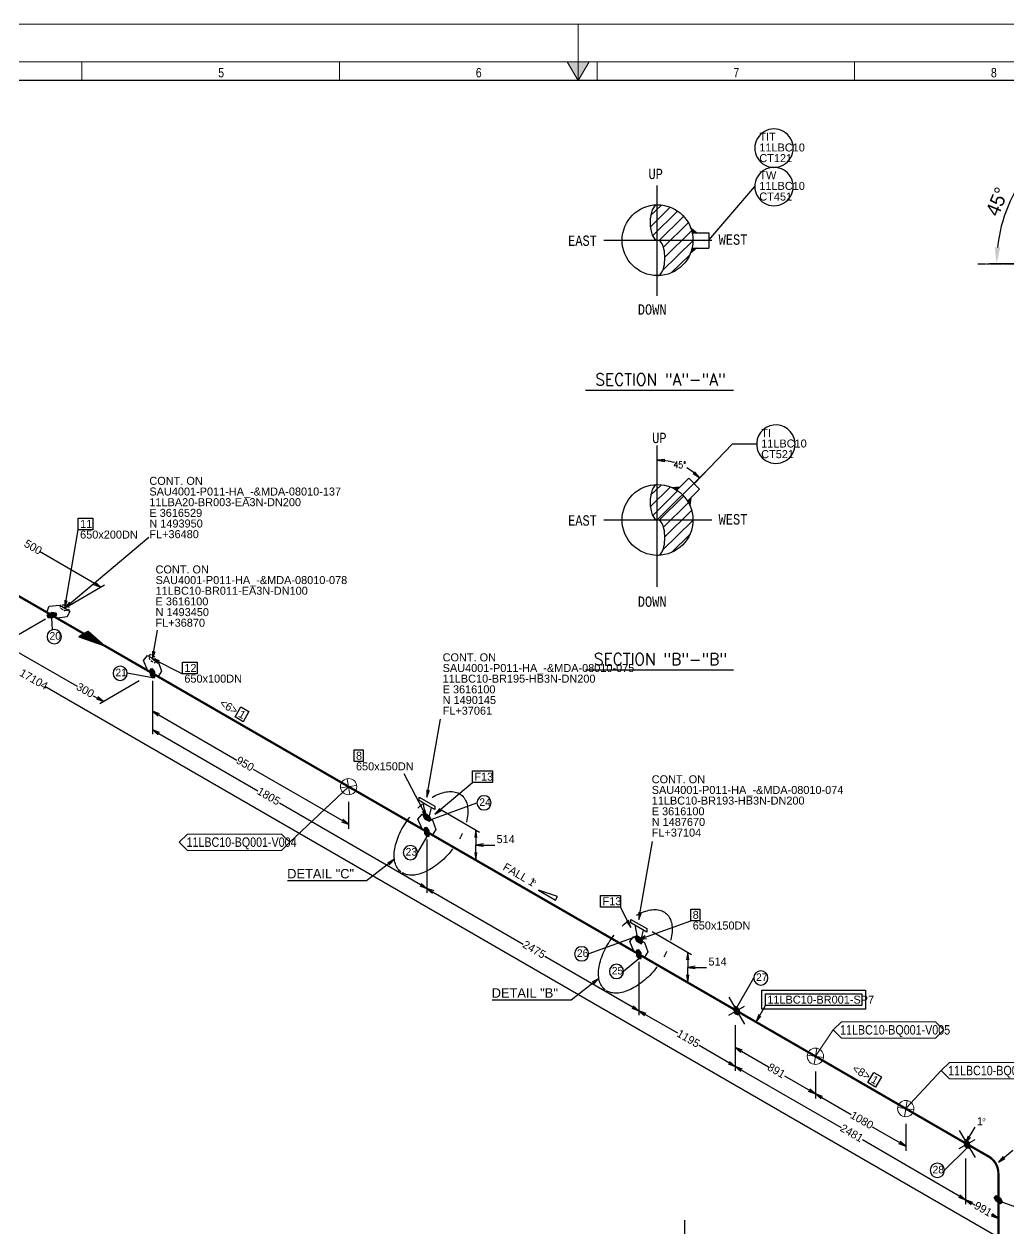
# Model space of a CAD drawing. Extents: x 0 to 846, y 0 to 594.
# Drawn here: x 273.3 to 534.9, y 274.1 to 594 of the extents above; entities that cross this region are included whole.
import ezdxf
from ezdxf.enums import TextEntityAlignment as Align

# ---------------------------------------------------------------- set-up
doc = ezdxf.new("R2010")
doc.units = 0
doc.header["$MEASUREMENT"] = 0
for name, pattern in [('CENTER', [50.8, 31.75, -6.35, 6.35, -6.35]), ('CENTER2', [1.125, 0.75, -0.125, 0.125, -0.125]), ('GT100', [1, 0.666667, -0.333333]), ('GTCHAIN', [24, 16, -3.2, 1.6, -3.2])]:
    doc.linetypes.add(name, pattern=pattern)
doc.layers.get('0').update_dxf_attribs({"linetype": 'CONTINUOUS'})
for name, color, linetype, lineweight in [('4', 4, 'CONTINUOUS', 9), ('G-ANNO-BRDR', 3, 'CONTINUOUS', 0), ('G-ANNO-TTLB', 7, 'CONTINUOUS', 0)]:
    doc.layers.add(name, color=color, linetype=linetype, lineweight=lineweight)
for name, color, linetype in [('7. center', 1, 'CENTER2'), ('GT_1', 7, 'CONTINUOUS'), ('PIPP_LINE', 7, 'CONTINUOUS')]:
    doc.layers.add(name, color=color, linetype=linetype)
doc.styles.add('HTX1', font='O8116901', dxfattribs={"width": 1.02})
doc.styles.add('MONOTXT', font='MONOTXT', dxfattribs={"height": 0.2})
doc.styles.add('ROMANS', font='ROMANS.shx', dxfattribs={"width": 0.85})
doc.styles.add('Style-Arial', font='arial.ttf')

# ---------------------------------------------------------------- blocks, each defined once
blk = doc.blocks.new('*U10')
at = {"layer": 'G-ANNO-TTLB', "color": 7, "lineweight": 13, "ltscale": 0.172512}
for q in [(0, -0.0075), (0, 0.0025)]:
    blk.add_line((0, 0.0075), q, dxfattribs=at)
at = {"layer": 'G-ANNO-TTLB', "color": 7, "lineweight": 13, "ltscale": 0.172512, "extrusion": (0, 0, -1), "flags": 128}
blk.add_lwpolyline([(0.00289, 0.0025), (0, 0.0075), (-0.00289, 0.0025), (0.00289, 0.0025)], dxfattribs=at)
at = {"layer": 'G-ANNO-TTLB', "color": 7, "lineweight": 13, "ltscale": 0.172512}
blk.add_solid([(-0.00289, 0.0025), (0, 0.0075), (0.00289, 0.0025)], dxfattribs=at)
blk = doc.blocks.new('*U11')
at = {"layer": 'G-ANNO-TTLB', "color": 7, "lineweight": 13, "ltscale": 0.172512}
for p, q in [((-0.13684, 0.0025), (-0.13684, -0.0025)), ((-0.06842, 0.0025), (-0.06842, -0.0025)), ((0, 0.0025), (0, -0.0025)), ((0.06841, 0.0025), (0.06841, -0.0025))]:
    blk.add_line(p, q, dxfattribs=at)
at = {"layer": 'G-ANNO-TTLB', "color": 7, "lineweight": 13, "extrusion": (0, 0, -1), "char_height": 0.0025, "attachment_point": 4, "text_direction": (1, 0, 0), "line_spacing_factor": 0.6, "style": 'Style-Arial', "bg_fill": 3, "box_fill_scale": 1.25, "bg_fill_color": 7, "bg_fill_transparency": 0}
for s, insert in [('\\H1x;\\W0.8;5', (-0.10062, 0.00042)), ('\\H1x;\\W0.8;6', (-0.0322, 0.00042)), ('\\H1x;\\W0.8;7', (0.03621, 0.00042)), ('\\H1x;\\W0.8;8', (0.10463, 0.00042))]:
    blk.add_mtext(s, dxfattribs=dict(at, insert=insert))
blk = doc.blocks.new('*U9')
at = {"layer": 'G-ANNO-TTLB', "color": 7, "lineweight": 13, "ltscale": 0.172512}
blk.add_blockref('*U10', (-0.005, -0.00024), dxfattribs=at)
blk.add_blockref('*U11', (0, 0.00476), dxfattribs=at)
blk = doc.blocks.new('FERFWEFSFSFSDFDS')
at = {"layer": 'G-ANNO-BRDR', "color": 3, "lineweight": 13, "ltscale": 0.172512, "flags": 128}
blk.add_lwpolyline([(0, 594), (841, 594), (841, 0), (0, 0)], close=True, dxfattribs=at)
at = {"layer": 'G-ANNO-TTLB', "color": 7, "lineweight": 13, "ltscale": 0.172512, "flags": 128}
for points in [[(15, 584), (836, 584), (836, 10), (15, 10)], [(831, 15), (20, 15), (20, 579), (831, 579)]]:
    blk.add_lwpolyline(points, close=True, dxfattribs=at)
at = {"layer": 'G-ANNO-TTLB', "color": 7, "lineweight": 13, "ltscale": 0.172512, "extrusion": (0, 0, -1), "xscale": 999.9999989091542, "yscale": 999.9999989091542, "zscale": 999.9999989091542, "rotation": 180}
blk.add_blockref('*U9', (-425.5, 586.26), dxfattribs=at)
blk = doc.blocks.new('3')
at = {"linetype": 'Continuous', "ltscale": 50}
for p, q in [((6.06, 15.62), (-3.46, 6.24)), ((1.81, 16.69), (-3.26, 11.69)), ((9.52, 13.76), (-2.38, 2.03)), ((12.34, 11.27), (0.67, -0.23)), ((14.55, 8.18), (2.68, -3.5)), ((16.08, 4.43), (3.31, -8.15)), ((16.67, -0.25), (2.15, -14.55)), ((15.13, -7.04), (6.68, -15.36))]:
    blk.add_line(p, q, dxfattribs=at)
at = {"layer": 'GT_1'}
blk.add_circle((0, 0), 16.8, dxfattribs=at)
for centre, start_param, end_param in [((0, 8.4), 3.141593, 6.283185), ((0, -8.4), 0, 3.141593)]:
    blk.add_ellipse(centre, major_axis=(0, -8.4), ratio=0.416667, start_param=start_param, end_param=end_param, dxfattribs=at)
blk = doc.blocks.new('*X16')
at = {"color": 0}
for p, q in [((42.2, 158.8), (42.8, 158.8)), ((42.7, 159.4), (45.3, 159.4)), ((43.2, 160), (48.1, 160)), ((43.7, 160.6), (51.1, 160.6)), ((44.3, 161.2), (53.7, 161.2)), ((44.8, 161.9), (53.7, 161.9)), ((45.3, 162.5), (53.7, 162.5)), ((45.8, 163.1), (53.7, 163.1)), ((46.3, 163.8), (53.7, 163.8)), ((46.8, 164.4), (53.7, 164.4)), ((47.3, 165), (53.7, 165)), ((47.9, 165.6), (53.7, 165.6)), ((48.4, 166.2), (53.7, 166.2)), ((48.9, 166.9), (53.7, 166.9)), ((49.4, 167.5), (53.7, 167.5)), ((49.9, 168.1), (53.7, 168.1)), ((50.4, 168.8), (53.7, 168.8)), ((50.9, 169.4), (53.7, 169.4)), ((51.5, 170), (53.7, 170)), ((52, 170.6), (53.7, 170.6)), ((52.5, 171.2), (53.7, 171.2)), ((53, 171.9), (53.7, 171.9)), ((53.5, 172.5), (53.7, 172.5))]:
    blk.add_line(p, q, dxfattribs=at)
blk = doc.blocks.new('*X17')
at = {"color": 0}
for p, q in [((42.2, 158.8), (42.8, 158.8)), ((42.7, 159.4), (45.3, 159.4)), ((43.2, 160), (48.1, 160)), ((43.7, 160.6), (51.1, 160.6)), ((44.3, 161.2), (53.7, 161.2)), ((44.8, 161.9), (53.7, 161.9)), ((45.3, 162.5), (53.7, 162.5)), ((45.8, 163.1), (53.7, 163.1)), ((46.3, 163.8), (53.7, 163.8)), ((46.8, 164.4), (53.7, 164.4)), ((47.3, 165), (53.7, 165)), ((47.9, 165.6), (53.7, 165.6)), ((48.4, 166.2), (53.7, 166.2)), ((48.9, 166.9), (53.7, 166.9)), ((49.4, 167.5), (53.7, 167.5)), ((49.9, 168.1), (53.7, 168.1)), ((50.4, 168.8), (53.7, 168.8)), ((50.9, 169.4), (53.7, 169.4)), ((51.5, 170), (53.7, 170)), ((52, 170.6), (53.7, 170.6)), ((52.5, 171.2), (53.7, 171.2)), ((53, 171.9), (53.7, 171.9)), ((53.5, 172.5), (53.7, 172.5))]:
    blk.add_line(p, q, dxfattribs=at)

msp = doc.modelspace()

# ---------------------------------------------------------------- linework, layer by layer
at = {"layer": 'GT_1', "flags": 128}
msp.add_lwpolyline([(20, 15), (831, 15), (831, 15), (660, 15), (660, 579), (20, 579), (20, 15)], dxfattribs=at)

# ---------------------------------------------------------------- next in the draw order: block references
msp.add_blockref('FERFWEFSFSFSDFDS', (0, 0))

# ---------------------------------------------------------------- next in the draw order: linework, layer by layer
at = {"linetype": 'Continuous'}
for p, q in [((455.24, 536.61), (467.41, 550.86)), ((461.39, 482.45), (451.3, 471.95)), ((467.89, 482.45), (461.39, 482.45)), ((441.51, 462.32), (454.3, 475.11)), ((280.86, 433.17), (280.69, 436.31)), ((364.28, 366.47), (343.31, 366.47)), ((418.6, 334.81), (397.63, 334.81))]:
    msp.add_line(p, q, dxfattribs=at)
at = {"linetype": 'Continuous', "ltscale": 50}
for p, q in [((450.87, 536.47), (450.87, 536.47)), ((448.22, 468.84), (448.22, 468.84))]:
    msp.add_line(p, q, dxfattribs=at)
at = {"color": 4}
msp.add_line((538.82, 530.35), (529.75, 530.35), dxfattribs=at)
at = {"color": 1, "linetype": 'CENTER'}
msp.add_line((448.84, 248.62), (448.84, 276.33), dxfattribs=at)
at = {"color": 4}
msp.add_arc((571.68, 530.34), 40.05, 141.2621, 173.7339, dxfattribs=at)
at = {"linetype": 'Continuous'}
for start, end in [(73.2876, 90), (45, 60.3346)]:
    msp.add_arc((441.51, 462.32), 15.89, start, end, dxfattribs=at)
at = {"color": 6, "linetype": 'GTCHAIN'}
for centre in [(381.4, 379.09), (435.67, 347.75)]:
    msp.add_ellipse(centre, major_axis=(-8.05, -10.19), ratio=0.546528, dxfattribs=at)
at = {"color": 4}
msp.add_solid([(532.6, 534.68), (531.14, 534.76), (531.63, 530.35)], dxfattribs=at)
at = {"layer": '4', "color": 4, "linetype": 'Continuous'}
for p, q in [((359.85, 389.35), (359.17, 393.62)), ((359.51, 391.49), (343.89, 376.75)), ((361.64, 391.83), (357.37, 391.15)), ((483.51, 319.89), (488.23, 326.9)), ((481.37, 320.23), (485.64, 319.55)), ((483.17, 317.75), (483.85, 322.02)), ((507.51, 305.99), (516.92, 316.1)), ((507.17, 303.85), (507.85, 308.12)), ((505.37, 306.33), (509.64, 305.65))]:
    msp.add_line(p, q, dxfattribs=at)
for points in [[(341.72, 374.58), (316.7, 374.58), (314.53, 376.75), (316.7, 378.92), (341.72, 378.92), (343.89, 376.75)], [(490.4, 324.73), (515.42, 324.73), (517.59, 326.9), (515.42, 329.06), (490.4, 329.06), (488.23, 326.9)], [(519.09, 313.93), (544.1, 313.93), (546.27, 316.1), (544.1, 318.27), (519.09, 318.27), (516.92, 316.1)]]:
    msp.add_lwpolyline(points, close=True, dxfattribs=at)
for centre in [(359.51, 391.49), (483.51, 319.89), (507.51, 305.99)]:
    msp.add_circle(centre, 2.16, dxfattribs=at)
at = {"layer": '7. center'}
msp.add_line((526.69, 530.35), (646.29, 530.35), dxfattribs=at)
at = {"layer": 'GT_1'}
for p, q in [((441.51, 521.86), (441.51, 551.17)), ((451.93, 538.53), (450.28, 539.89)), ((450.75, 538.53), (455.24, 538.53)), ((455.24, 538.53), (455.24, 534.47)), ((427.31, 536.61), (456.04, 536.61)), ((451.93, 534.47), (450.28, 533.11)), ((450.75, 534.47), (455.24, 534.47)), ((441.51, 444.56), (441.51, 482.05)), ((447.52, 471.05), (445.39, 470.84)), ((446.68, 470.21), (449.86, 473.39)), ((449.55, 467.34), (452.74, 470.52)), ((449.86, 473.39), (452.74, 470.52)), ((450.39, 468.17), (450.19, 466.05)), ((427.31, 462.32), (456.04, 462.32)), ((307.41, 425.49), (308.77, 433.03)), ((380.31, 383.39), (374.3, 394.88))]:
    msp.add_line(p, q, dxfattribs=at)
at = {"layer": 'GT_1', "flags": 128}
for points in [[(476.92, 563.61, 1), (468.09, 558.51, 1), (476.92, 563.61)], [(476.92, 553.41, 1), (468.09, 548.31, 1), (476.92, 553.41)], [(477.41, 485, 1), (468.58, 479.9, 1), (477.41, 485)], [(279.42, 431.33, 1), (283.21, 431.33, 1), (279.42, 431.33)], [(296.94, 421.61, 1), (300.72, 421.61, 1), (296.94, 421.61)], [(397.39, 387.19, 1), (393.61, 387.19, 1), (397.39, 387.19)], [(374.03, 373.99, 1), (377.81, 373.99, 1), (374.03, 373.99)], [(419.53, 347.09, 1), (423.31, 347.09, 1), (419.53, 347.09)], [(428.78, 342.42, 1), (432.57, 342.42, 1), (428.78, 342.42)], [(470.89, 340.69, 1), (467.11, 340.69, 1), (470.89, 340.69)], [(513.99, 289.61, 1), (517.78, 289.61, 1), (513.99, 289.61)]]:
    msp.add_lwpolyline(points, format="xyb", dxfattribs=at)
for points in [[(443.52, 478.39), (441.51, 478.21), (443.49, 477.8)], [(451.02, 474.62), (452.74, 473.55), (451.41, 475.08)], [(287.69, 462.81), (291.59, 462.81), (291.59, 459.71), (287.69, 459.71), (287.69, 462.81)], [(284.09, 439.01), (287.69, 459.71)], [(284.09, 439.01), (306.44, 457.74)], [(293.69, 444.51), (277.43, 453.92)], [(284.19, 439.01), (294.69, 445.11)], [(291.79, 445.21), (293.69, 444.51), (292.19, 445.81)], [(280.69, 437.01), (279.39, 437.81), (279.99, 439.41), (282.79, 439.71), (285.49, 438.11), (284.79, 436.61), (282.19, 436.21), (280.69, 437.01)], [(284.09, 441.01), (284.09, 439.01), (284.79, 440.91)], [(285.39, 440.51), (284.09, 439.01), (285.79, 440.01)], [(278.99, 436.01), (266.69, 428.91)], [(281.99, 437.01), (281.79, 437.61), (280.69, 437.71), (279.39, 437.01), (279.59, 436.41), (280.69, 436.31), (281.99, 437.01)], [(279.43, 436.91), (281.81, 436.91)], [(279.49, 436.71), (281.44, 436.71)], [(279.56, 436.51), (281.06, 436.51)], [(279.58, 437.11), (281.96, 437.11)], [(279.95, 437.31), (281.89, 437.31)], [(280.32, 437.51), (281.83, 437.51)], [(284.19, 435.01), (294.69, 428.91)], [(289.17, 432.07), (287.87, 431.32), (294.69, 428.91), (290.3, 432.72), (288.05, 431.42), (294.18, 429.19), (290.21, 432.67), (288.13, 431.47), (293.62, 429.56), (290.13, 432.62), (288.31, 431.57), (293.03, 429.79), (289.95, 432.52), (288.48, 431.67), (292.6, 430.13), (289.78, 432.42), (288.65, 431.77), (291.96, 430.45), (289.61, 432.32), (288.83, 431.87), (291.58, 430.69), (289.43, 432.22), (289, 431.97), (290.94, 431.01), (289.26, 432.12), (289.17, 432.07), (294.69, 428.91)], [(267.69, 429.51), (287.37, 418.15)], [(307.41, 421.59), (306.11, 422.39), (305.01, 424.99), (306.11, 426.29), (308.91, 424.69), (309.81, 422.19), (308.91, 420.79), (307.41, 421.59)], [(309.29, 424.94), (307.35, 425.54), (308.92, 424.32)], [(307.35, 425.54), (315.38, 421.45)], [(307.41, 427.49), (307.41, 425.49), (308.11, 427.39)], [(308.01, 421.99), (307.41, 422.79), (306.81, 422.69), (306.81, 421.19), (307.41, 420.39), (308.01, 420.49), (308.01, 421.99)], [(306.81, 422.69), (307.48, 422.69)], [(306.81, 422.49), (307.63, 422.49)], [(315.38, 424.55), (319.28, 424.55), (319.28, 421.45), (315.38, 421.45), (315.38, 424.55)], [(303.91, 419.59), (293.41, 413.49)], [(307.41, 420.39), (300.72, 421.61)], [(306.81, 422.29), (307.78, 422.29)], [(306.81, 422.09), (307.93, 422.09)], [(306.81, 421.89), (308.01, 421.89)], [(306.81, 421.69), (308.01, 421.69)], [(306.81, 421.49), (308.01, 421.49)], [(306.81, 421.29), (308.01, 421.29)], [(306.88, 421.09), (308.01, 421.09)], [(307.03, 420.89), (308.01, 420.89)], [(307.18, 420.69), (308.01, 420.69)], [(307.33, 420.49), (308.01, 420.49)], [(307.41, 419.59), (307.41, 405.39)], [(310.91, 419.59), (321.41, 413.49)], [(532.11, 271.79), (278.85, 418.06)], [(294.41, 414.09), (291.77, 415.55)], [(292.51, 414.79), (294.41, 414.09), (292.91, 415.39)], [(309.32, 410.87), (307.42, 411.57), (308.92, 410.27)], [(307.42, 411.57), (329.84, 398.57)], [(330.88, 412.65), (332.98, 411.45), (331.48, 408.75), (329.38, 410.05), (330.88, 412.65)], [(309.31, 405.89), (307.41, 406.59), (308.91, 405.29)], [(307.41, 406.59), (335.44, 390.4)], [(380.31, 388.69), (383.91, 409.39)], [(360.97, 401.26), (363.37, 401.26), (363.37, 398.16), (360.97, 398.16), (360.97, 401.26)], [(359.51, 381.49), (334.24, 396.07)], [(392.41, 395.69), (397.71, 395.69), (397.71, 392.59), (392.41, 392.59), (392.41, 395.69)], [(380.31, 390.69), (380.31, 388.69), (381.01, 390.59)], [(382.41, 384.19), (392.41, 392.59)], [(359.51, 387.49), (359.51, 380.29)], [(380.31, 386.59), (378.21, 387.79), (378.21, 388.69), (382.41, 386.29), (382.41, 385.39), (380.31, 386.59)], [(379.21, 387.29), (379.91, 383.59), (380.81, 383.09), (381.51, 385.89)], [(381.41, 382.79), (393.61, 387.19)], [(380.31, 364.49), (341.14, 387.1)], [(380.31, 379.49), (379.01, 380.29), (377.91, 382.89), (379.01, 384.19), (381.81, 382.59), (382.71, 380.09), (381.81, 378.69), (380.31, 379.49)], [(379.09, 384.94), (380.31, 383.39), (379.74, 385.33)], [(379.71, 384.49), (379.21, 383.99), (379.71, 382.99), (380.91, 382.29), (381.41, 382.79), (380.91, 383.79), (379.71, 384.49)], [(379.31, 384.09), (380.4, 384.09)], [(379.51, 384.29), (380.05, 384.29)], [(383.71, 385.69), (382.41, 384.19), (384.11, 385.19)], [(383.81, 385.49), (394.31, 379.39)], [(357.61, 382.19), (359.51, 381.49), (358.01, 382.79)], [(379.26, 383.89), (380.74, 383.89)], [(379.36, 383.69), (380.96, 383.69)], [(379.46, 383.49), (381.06, 383.49)], [(379.56, 383.29), (381.16, 383.29)], [(379.66, 383.09), (381.26, 383.09)], [(379.88, 382.89), (381.36, 382.89)], [(380.22, 382.69), (381.31, 382.69)], [(380.57, 382.49), (381.11, 382.49)], [(380.31, 378.29), (377.81, 373.99)], [(380.91, 379.89), (380.31, 380.69), (379.71, 380.59), (379.71, 379.09), (380.31, 378.29), (380.91, 378.39), (380.91, 379.89)], [(379.71, 380.49), (380.46, 380.49)], [(379.71, 380.29), (380.61, 380.29)], [(379.71, 380.09), (380.76, 380.09)], [(379.71, 379.89), (380.91, 379.89)], [(379.71, 379.69), (380.91, 379.69)], [(379.71, 379.49), (380.91, 379.49)], [(379.71, 379.29), (380.91, 379.29)], [(379.71, 379.09), (380.91, 379.09)], [(379.86, 378.89), (380.91, 378.89)], [(380.01, 378.69), (380.91, 378.69)], [(380.16, 378.49), (380.91, 378.49)], [(393.61, 377.99), (393.31, 379.99), (393.01, 377.99)], [(393.31, 379.99), (393.31, 375.99)], [(380.31, 377.49), (380.31, 363.29)], [(380.31, 375.49), (380.31, 363.29)], [(383.81, 377.49), (394.31, 371.39)], [(395.31, 376.29), (393.31, 375.99), (395.31, 375.69)], [(393.31, 371.99), (393.31, 375.99)], [(393.31, 375.99), (398.31, 375.99)], [(436.61, 356.19), (440.21, 376.89)], [(371.66, 372.25), (364.28, 366.47)], [(370.29, 370.76), (371.66, 372.25), (369.92, 371.22)], [(393.01, 373.99), (393.31, 371.99), (393.61, 373.99)], [(378.41, 365.19), (380.31, 364.49), (378.81, 365.79)], [(382.21, 363.79), (380.31, 364.49), (381.81, 363.19)], [(380.31, 364.49), (405.91, 349.69)], [(409.91, 363.99), (414.51, 361.39), (415.01, 362.29), (409.91, 363.99)], [(426.44, 362.61), (431.74, 362.61), (431.74, 359.51), (426.44, 359.51), (426.44, 362.61)], [(434.51, 354.09), (431.74, 359.51)], [(450.41, 358.99), (452.81, 358.99), (452.81, 355.89), (450.41, 355.89), (450.41, 358.99)], [(433.33, 355.73), (434.51, 354.09), (433.87, 356)], [(436.61, 354.09), (434.51, 355.29), (434.51, 356.19), (438.71, 353.79), (438.71, 352.89), (436.61, 354.09)], [(436.61, 358.19), (436.61, 356.19), (437.31, 358.09)], [(436.61, 350.89), (450.41, 355.89)], [(435.51, 354.79), (436.21, 351.09), (437.11, 350.59), (437.81, 353.39)], [(436.01, 351.99), (435.51, 351.49), (436.01, 350.49), (437.21, 349.79), (437.71, 350.29), (437.21, 351.29), (436.01, 351.99)], [(440.11, 352.99), (450.61, 346.89)], [(435.51, 351.49), (423.31, 347.09)], [(436.61, 346.99), (435.31, 347.79), (434.21, 350.39), (435.31, 351.69), (438.11, 350.09), (439.01, 347.59), (438.11, 346.19), (436.61, 346.99)], [(435.51, 351.49), (436.87, 351.49)], [(435.61, 351.29), (437.21, 351.29)], [(435.71, 351.69), (436.52, 351.69)], [(435.71, 351.09), (437.31, 351.09)], [(435.81, 350.89), (437.41, 350.89)], [(435.91, 350.69), (437.51, 350.69)], [(436.01, 350.49), (437.61, 350.49)], [(436.35, 350.29), (437.71, 350.29)], [(438.31, 351.89), (436.61, 350.89), (438.61, 351.19)], [(436.7, 350.09), (437.51, 350.09)], [(436.61, 331.99), (411.61, 346.39)], [(436.61, 345.79), (432.57, 342.42)], [(437.21, 347.39), (436.61, 348.19), (436.01, 348.09), (436.01, 346.59), (436.61, 345.79), (437.21, 345.89), (437.21, 347.39)], [(436.01, 348.09), (436.68, 348.09)], [(436.01, 347.89), (436.83, 347.89)], [(436.01, 347.69), (436.98, 347.69)], [(436.01, 347.49), (437.13, 347.49)], [(436.01, 347.29), (437.21, 347.29)], [(436.01, 347.09), (437.21, 347.09)], [(436.01, 346.89), (437.21, 346.89)], [(436.01, 346.69), (437.21, 346.69)], [(436.08, 346.49), (437.21, 346.49)], [(436.23, 346.29), (437.21, 346.29)], [(436.38, 346.09), (437.21, 346.09)], [(436.53, 345.89), (437.21, 345.89)], [(449.91, 345.49), (449.61, 347.49), (449.31, 345.49)], [(449.61, 347.49), (449.61, 343.49)], [(436.61, 344.99), (436.61, 330.79)], [(436.61, 342.99), (436.61, 330.79)], [(440.11, 344.99), (450.61, 338.89)], [(451.61, 343.79), (449.61, 343.49), (451.61, 343.19)], [(449.61, 339.49), (449.61, 343.49)], [(449.61, 343.49), (454.61, 343.49)], [(425.98, 340.59), (418.6, 334.81)], [(424.62, 339.1), (425.98, 340.59), (424.24, 339.56)], [(449.31, 341.49), (449.61, 339.49), (449.91, 341.49)], [(462.61, 332.89), (467.11, 340.69)], [(469.24, 337.47), (496.84, 337.47), (496.84, 332.37), (469.24, 332.37), (469.24, 337.47)], [(470.24, 336.47), (495.84, 336.47), (495.84, 333.37), (470.24, 333.37), (470.24, 336.47)], [(434.71, 332.69), (436.61, 331.99), (435.11, 333.29)], [(460.51, 335.59), (464.71, 328.39)], [(460.51, 330.79), (464.71, 333.19)], [(462.21, 333.19), (463.01, 332.69), (463.41, 331.49), (463.01, 330.79), (462.21, 331.19), (461.81, 332.39), (462.21, 333.19)], [(462.06, 332.89), (462.69, 332.89)], [(467.74, 329.07), (470.24, 333.37)], [(438.51, 331.29), (436.61, 331.99), (438.11, 330.69)], [(436.61, 331.99), (446.91, 326.09)], [(461.84, 332.29), (463.14, 332.29)], [(461.86, 332.49), (463.08, 332.49)], [(461.91, 332.09), (463.21, 332.09)], [(461.96, 332.69), (463.01, 332.69)], [(461.98, 331.89), (463.28, 331.89)], [(462.04, 331.69), (463.34, 331.69)], [(462.11, 331.49), (463.41, 331.49)], [(462.18, 331.29), (463.3, 331.29)], [(462.41, 331.09), (463.18, 331.09)], [(468.44, 330.97), (467.74, 329.07), (469.04, 330.57)], [(462.21, 328.19), (462.21, 315.99)], [(462.21, 328.19), (462.21, 320.99)], [(462.21, 328.19), (462.21, 315.99)], [(462.21, 317.19), (452.61, 322.79)], [(464.11, 321.49), (462.21, 322.19), (463.71, 320.89)], [(462.21, 322.19), (471.01, 317.09)], [(460.31, 317.89), (462.21, 317.19), (460.71, 318.49)], [(464.11, 316.49), (462.21, 317.19), (463.71, 315.89)], [(462.21, 317.19), (490.31, 300.99)], [(483.51, 309.89), (475.41, 314.59)], [(483.51, 315.89), (483.51, 308.69)], [(483.51, 315.89), (483.51, 308.69)], [(499, 315.62), (501.1, 314.42), (499.5, 311.72), (497.4, 312.92), (499, 315.62)], [(481.61, 310.59), (483.51, 309.89), (482.01, 311.19)], [(485.41, 309.19), (483.51, 309.89), (485.01, 308.59)], [(483.51, 309.89), (493.01, 304.39)], [(507.51, 295.99), (498.71, 301.09)], [(507.51, 301.99), (507.51, 294.79)], [(523.41, 296.79), (525.91, 301.09)], [(523.41, 281.79), (496.01, 297.69)], [(521.71, 300.19), (525.91, 292.99)], [(521.71, 295.39), (525.91, 297.79)], [(523.41, 297.79), (524.21, 297.29), (524.61, 296.09), (524.21, 295.39), (523.41, 295.79), (523.01, 296.99), (523.41, 297.79)], [(524.11, 298.69), (523.41, 296.79), (524.71, 298.29)], [(505.61, 296.69), (507.51, 295.99), (506.01, 297.29)], [(523.81, 295.59), (517.78, 289.61)], [(523.04, 296.89), (524.34, 296.89)], [(523.06, 297.09), (524.28, 297.09)], [(523.11, 296.69), (524.41, 296.69)], [(523.16, 297.29), (524.21, 297.29)], [(523.18, 296.49), (524.48, 296.49)], [(523.24, 296.29), (524.54, 296.29)], [(523.26, 297.49), (523.89, 297.49)], [(523.31, 296.09), (524.61, 296.09)], [(523.38, 295.89), (524.5, 295.89)], [(523.61, 295.69), (524.38, 295.69)], [(532.11, 291.79), (535.91, 294.99)], [(523.41, 292.79), (523.41, 280.59)], [(523.41, 292.79), (523.41, 280.59)], [(533.41, 293.29), (532.11, 291.79), (533.81, 292.79)], [(532.11, 287.79), (532.11, 275.59)], [(532.11, 287.79), (532.11, 270.59)], [(521.51, 282.49), (523.41, 281.79), (521.91, 283.09)], [(525.31, 281.09), (523.41, 281.79), (524.91, 280.49)], [(523.41, 281.79), (525.91, 280.39)], [(531.51, 281.39), (531.01, 282.39), (531.51, 282.89), (532.71, 282.19), (533.21, 281.19), (532.71, 280.69), (531.51, 281.39)], [(531.06, 282.29), (532.54, 282.29)], [(531.11, 282.49), (532.2, 282.49)], [(531.16, 282.09), (532.76, 282.09)], [(531.26, 281.89), (532.86, 281.89)], [(531.31, 282.69), (531.85, 282.69)], [(531.36, 281.69), (532.96, 281.69)], [(531.46, 281.49), (533.06, 281.49)], [(531.68, 281.29), (533.16, 281.29)], [(532.02, 281.09), (533.11, 281.09)], [(532.37, 280.89), (532.91, 280.89)], [(533.21, 281.19), (537.91, 279.49)], [(530.21, 277.49), (532.11, 276.79), (530.51, 278.09)], [(532.11, 276.79), (530.31, 277.79)]]:
    msp.add_lwpolyline(points, dxfattribs=at)
at = {"layer": 'GT_1', "const_width": 0.6, "flags": 128}
for points in [[(229.54, 466.55), (280.69, 437.01)], [(280.69, 437.01), (289.21, 432.09)], [(294.63, 428.96), (307.41, 421.59)], [(307.41, 421.59), (336.38, 404.85)], [(336.38, 404.85), (359.51, 391.49)], [(359.51, 391.49), (380.31, 379.49)], [(380.31, 379.49), (436.61, 346.99)], [(436.61, 346.99), (462.21, 332.19)], [(462.21, 332.19), (483.51, 319.89)], [(483.51, 319.89), (507.51, 305.99)], [(507.51, 305.99), (523.41, 296.79)], [(523.41, 296.79), (529.51, 293.29)], [(532.11, 288.79), (532.11, 281.79)], [(532.11, 281.79), (532.11, 235.21)]]:
    msp.add_lwpolyline(points, dxfattribs=at)
at = {"layer": 'GT_1', "linetype": 'GT100', "flags": 128}
for points in [[(284.09, 439.71), (282.99, 439.61), (282.79, 439.01), (284.09, 438.31), (285.19, 438.41), (285.39, 439.01), (284.09, 439.71)], [(306.81, 426.59), (306.31, 426.09), (306.81, 425.09), (308.01, 424.39), (308.51, 424.89), (308.01, 425.89), (306.81, 426.59)]]:
    msp.add_lwpolyline(points, dxfattribs=at)
at = {"layer": 'GT_1', "const_width": 0.6, "flags": 128}
msp.add_lwpolyline([(529.51, 293.29, -0.267786), (532.11, 288.79)], format="xyb", dxfattribs=at)
at = {"layer": 'PIPP_LINE', "color": 254, "linetype": 'Continuous'}
for p, q in [((461.79, 496.68), (422.46, 496.68)), ((461.79, 422.39), (422.46, 422.39))]:
    msp.add_line(p, q, dxfattribs=at)

# ---------------------------------------------------------------- next in the draw order: block references
at = {"linetype": 'Continuous', "xscale": 0.5599999999999454, "yscale": 0.5599999999999454, "zscale": 0.5599999999999454}
for p in [(441.57, 536.61), (441.57, 462.32)]:
    msp.add_blockref('3', p, dxfattribs=at)
at = {"layer": 'GT_1'}
for name, p, xscale, yscale, zscale, rotation in [('*X16', (434.38, 543.99), 0.101606400000037, 0.101606400000037, 0.101606400000037, 270), ('*X16', (434.38, 529.01), -0.101606400000037, 0.101606400000037, 0.1016064, 270), ('*X17', (431.25, 462.5), 0.1016064000000209, 0.1016064000000209, 0.1016064000000209, 315), ('*X17', (441.84, 451.9), -0.1016064000000209, 0.1016064000000209, 0.1016064000000209, 314.9999999999999)]:
    msp.add_blockref(name, p, dxfattribs=dict(at, xscale=xscale, yscale=yscale, zscale=zscale, rotation=rotation))

# ---------------------------------------------------------------- next in the draw order: texts
at = {"linetype": 'Continuous', "style": 'HTX1', "width": 0.85}
for s, p in [('11LBC10-BQ001-V004', (316.46, 375.51)), ('11LBC10-BQ001-V005', (490.07, 325.66)), ('11LBC10-BQ001-G006', (518.76, 314.86))]:
    msp.add_text(s, height=2.5, dxfattribs=at).set_placement(p)
at = {"color": 2, "insert": (531.79, 546.87), "char_height": 3.75, "attachment_point": 5, "rotation": 67.498}
msp.add_mtext('45°', dxfattribs=at)
at = {"layer": 'GT_1', "style": 'HTX1', "width": 1.02}
for s, height, p in [('TIT', 2.125, (468.62, 563.01)), ('11LBC10', 2.125, (468.62, 560.17)), ('CT121', 2.125, (468.62, 557.34)), ('TW', 2.125, (468.62, 552.81)), ('11LBC10', 2.125, (468.62, 549.97)), ('CT451', 2.125, (468.62, 547.14)), ('TI', 2.125, (469.11, 484.39)), ('11LBC10', 2.125, (469.11, 481.56)), ('CT521', 2.125, (469.11, 478.73)), ('CONT. ON', 2.125, (306.59, 471.64)), ('SAU4001-P011-HA_-&MDA-08010-137', 2.125, (306.59, 468.81)), ('11LBA20-BR003-EA3N-DN200', 2.125, (306.59, 465.98)), ('E 3616529', 2.125, (306.59, 463.14)), ('11', 2.125, (288.19, 460.21)), ('N 1493950', 2.125, (306.59, 460.31)), ('650x200DN', 2.125, (288.19, 457.37)), ('FL+36480', 2.125, (306.59, 457.48)), ('CONT. ON', 2.125, (308.23, 448.12)), ('SAU4001-P011-HA_-&MDA-08010-078', 2.125, (308.23, 445.29)), ('11LBC10-BR011-EA3N-DN100', 2.125, (308.23, 442.46)), ('E 3616100', 2.125, (308.23, 439.62)), ('N 1493450', 2.125, (308.23, 436.79)), ('FL+36870', 2.125, (308.23, 433.96)), ('20', 2, (280.06, 430.53)), ('CONT. ON', 2.125, (384.49, 424.77)), ('21', 2, (297.57, 420.81)), ('12', 2.125, (315.88, 421.95)), ('SAU4001-P011-HA_-&MDA-08010-075', 2.125, (384.49, 421.94)), ('650x100DN', 2.125, (315.88, 419.12)), ('11LBC10-BR195-HB3N-DN200', 2.125, (384.49, 419.11)), ('E 3616100', 2.125, (384.49, 416.27)), ('N 1490145', 2.125, (384.49, 413.44)), ('FL+37061', 2.125, (384.49, 410.61)), ('8', 2.12, (361.47, 398.66)), ('650x150DN', 2.125, (361.47, 395.83)), ('F13', 2.125, (392.91, 393.09)), ('CONT. ON', 2.125, (440.03, 392.39)), ('SAU4001-P011-HA_-&MDA-08010-074', 2.125, (440.03, 389.56)), ('24', 2, (394.24, 386.39)), ('11LBC10-BR193-HB3N-DN200', 2.125, (440.03, 386.73)), ('E 3616100', 2.125, (440.03, 383.89)), ('N 1487670', 2.125, (440.03, 381.06)), ('514', 2.125, (398.81, 376.49)), ('FL+37104', 2.125, (440.03, 378.23)), ('23', 2, (374.66, 373.19)), ('F13', 2.125, (426.97, 360.01)), ('8', 2.12, (450.91, 356.39)), ('650x150DN', 2.125, (450.91, 353.56)), ('26', 2, (420.16, 346.29)), ('514', 2.125, (455.11, 343.99)), ('25', 2, (429.42, 341.62)), ('27', 2, (467.74, 339.89)), ('11LBC10-BR001-SP7', 2.125, (470.74, 333.87)), ('1', 2.12, (526.41, 301.59)), ('o', 1.06, (527.85, 302.65)), ('28', 2, (514.63, 288.81))]:
    msp.add_text(s, height=height, dxfattribs=at).set_placement(p)
for s, height, p in [('500', 2.125, (273.09, 455.42)), ('17104', 2.125, (271.87, 421.11)), ('300', 2.125, (286.96, 417.41)), ('<6>', 2.125, (325.02, 413.06)), ('1', 2.12, (330.02, 410.17)), ('950', 2.125, (329.42, 397.88)), ('1805', 2.125, (334.99, 389.67)), ('FALL 1', 2.125, (400.3, 369.54)), ('o', 1.06, (408.34, 366.13)), ('2475', 2.125, (405.51, 348.96)), ('1195', 2.125, (446.46, 325.31)), ('891', 2.125, (470.54, 316.39)), ('<8>', 2.125, (493.07, 315.99)), ('1', 2.12, (498.07, 313.1)), ('1080', 2.125, (492.56, 303.66)), ('2481', 2.125, (489.86, 300.21)), ('991', 2.125, (525.44, 279.64))]:
    msp.add_text(s, height=height, rotation=330, dxfattribs=at).set_placement(p)
at = {"layer": 'GT_1', "color": 2, "style": 'HTX1', "width": 1.02}
for s, p in [('DETAIL "C"', (343.2, 367.13)), ('DETAIL "B"', (397.52, 335.46))]:
    msp.add_text(s, height=2.5, dxfattribs=at).set_placement(p)
at = {"layer": 'PIPP_LINE', "color": 254, "linetype": 'Continuous', "style": 'MONOTXT', "width": 0.8}
for s, p in [('UP', (439.18, 552.84)), ('EAST', (417.83, 535.1)), ('WEST', (457.8, 535.4)), ('DOWN', (436.33, 516.83)), ('UP', (440.15, 482.73)), ('EAST', (417.83, 460.81)), ('WEST', (457.8, 461.11)), ('DOWN', (436.33, 439.25))]:
    msp.add_text(s, height=2.756, dxfattribs=at).set_placement(p)
at = {"layer": 'PIPP_LINE', "color": 254, "linetype": 'Continuous', "style": 'ROMANS'}
for s, height, width, p in [('SECTION "A"-"A"', 3.1496, 0.95, (442.35, 499.64)), ('45%%d', 1.732, 0.863636, (447.49, 476.95)), ('SECTION "B"-"B"', 3.1496, 0.95, (442.35, 425.35))]:
    msp.add_text(s, height=height, dxfattribs=dict(at, width=width)).set_placement(p, align=Align.MIDDLE)

doc.saveas('drawing.dxf')
